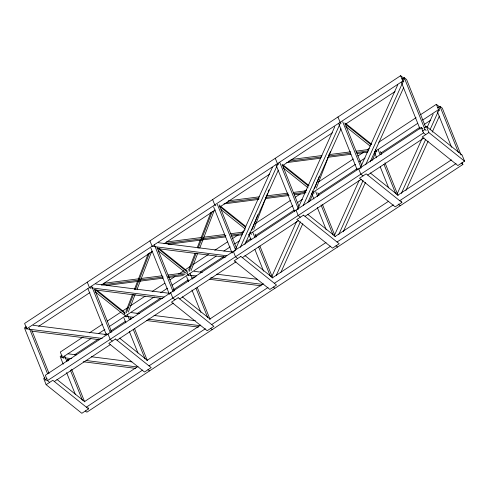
<?xml version="1.0" encoding="UTF-8"?>
<svg xmlns="http://www.w3.org/2000/svg" width="489" height="489" viewBox="0 0 489 489"><rect width="100%" height="100%" fill="white"/><g stroke="black" fill="none" stroke-linecap="round" stroke-linejoin="round"><path stroke-width="0.73" d="M61.785 355.955L61.29 357.361L71.81 358.694M125.911 311.481L132.446 294.531M134.353 289.592L137.623 281.12M138.167 279.708L148.246 253.583M126.431 312.795L133.515 294.433M135.422 289.494L149.591 252.776M128.332 311.994L135.147 294.341M137.054 289.402L151.761 251.273M188.583 270.191L195.117 253.241M197.299 247.593L200.294 239.83M201.113 237.709L210.918 212.293M189.109 271.499L196.187 253.143M198.094 248.204L212.263 211.486M191.01 270.704L197.544 253.76M199.726 248.112L214.158 210.692M251.78 230.209L257.77 214.677M253.681 229.414L267.569 193.406M268.113 191.994L268.932 189.873M314.451 188.919L319.354 176.211M316.352 188.124L330.515 151.407M234.555 251.37L272.428 167.281M240.288 247.416L278.162 163.326M244.861 244.457L278.351 170.099M297.538 209.384L334.788 126.682M303.278 205.429L340.521 122.733M271.511 277.196L296.554 221.603M307.844 202.47L341.022 128.809M276.309 275.331L300.405 221.817M309.482 201.664L313.553 192.629M280.882 272.373L302.789 223.724M359.904 168.784L397.771 84.701M365.638 164.836L404.134 79.359L402.007 78.808M334.183 235.906L359.226 180.313M370.204 161.877L403.694 87.519M338.669 234.732L363.082 180.527M372.16 160.374L376.536 150.643M343.235 231.774L365.46 182.434M396.86 194.616L422.209 138.326M427.215 127.207L433.162 114.004M401.341 193.442L425.754 139.237M430.131 129.506L439.837 107.965L437.71 107.421M405.913 190.484L428.132 141.144M432.203 132.109L439.397 116.125M404.324 78.656L400.632 75.697L24.603 323.437L26.748 328.797L402.777 81.052L403.828 81.901M402.361 78.9L404.238 77.659L406.622 79.566L425.668 127.201M38.668 326.328L89.939 292.544M101.339 285.038L152.617 251.254M164.011 243.748L215.288 209.964M219.72 207.049L269.726 174.096M282.385 165.759L332.398 132.806M345.063 124.463L395.069 91.516M83.099 337.031L60.306 352.049L62.451 357.404L63.503 358.248M89.426 332.862L102.721 324.103M107.152 321.187L121.083 312.006M122.977 310.759L128.045 307.422M130.575 305.753L145.135 296.163M152.103 291.572L164.762 283.229M169.824 279.891L174.891 276.56M178.687 274.054L183.754 270.717M185.655 269.47L190.716 266.132M192.617 264.879L208.442 254.451M214.775 250.282L227.434 241.939M232.495 238.601L238.198 234.848M241.994 232.348L244.524 230.68M255.289 223.589L290.735 200.233M295.167 197.311L300.234 193.98M304.03 191.474L306.566 189.805M318.59 181.884L353.413 158.943M357.844 156.022L363.541 152.268M367.337 149.768L369.238 148.515M378.731 142.262L416.084 117.653M420.516 114.732L436.341 104.31L439.501 106.84M62.036 355.252L60.153 356.487L63.234 364.195M438.065 107.507L439.947 106.272L442.325 108.179L461.096 155.105M62.451 357.404L90.936 338.639M98.533 333.632L104.866 329.458M109.298 326.542L154.243 296.927M160.575 292.758L167.538 288.168M171.969 285.252L216.285 256.053M223.876 251.053L230.209 246.878M234.641 243.962L239.702 240.625M248.565 234.787L292.88 205.588M297.312 202.672L302.373 199.335M311.872 193.076L355.552 164.298M359.348 161.798L365.051 158.045M374.543 151.786L417.588 123.424M422.655 120.092L438.48 109.664L439.538 110.508M74.371 354.941L98.423 339.091M104.756 334.916L106.657 333.669M110.453 331.163L125.649 321.157M137.042 313.651L160.465 298.217M173.124 289.873L188.32 279.867M200.349 271.939L223.773 256.511M245.924 241.914L250.991 238.577M255.423 235.655L294.036 210.215M318.094 194.365L357.343 168.509M380.766 153.075L420.014 127.219M424.446 124.298L430.778 120.129M422.948 128.796L421.365 127.531L45.336 375.271L47.476 380.625L49.585 382.319M44.902 377.759L43.686 378.559L46.143 384.69L81.846 413.303L88.521 408.908L87.977 407.545M424.574 127.623L426.39 126.419L462.099 155.031L464.55 161.162L457.875 165.563L422.172 136.951L428.847 132.556L464.55 161.162M102.225 338.443L25.587 328.755L26.333 326.64L24.45 327.881L45.184 379.715L47.06 378.474M422.465 131.144L424.972 129.493L426.163 130.447M47.476 380.625L423.511 132.886L425.613 134.573M46.143 384.69L52.818 380.295L88.521 408.908M54.334 381.499L110.673 344.378M117.005 340.21L173.344 303.088M179.677 298.92L236.016 261.798M242.348 257.63L298.687 220.508M305.02 216.34L361.359 179.218M367.691 175.05L424.03 137.929M84.206 401.793L138.014 366.347M146.877 360.503L200.686 325.057M209.549 319.213L263.357 283.767M272.22 277.923L326.029 242.477M334.892 236.633L388.7 201.181M397.563 195.343L451.371 159.891M86.345 407.154L142.69 370.032M149.017 365.864L205.362 328.742M211.694 324.568L268.033 287.453M274.366 283.284L330.705 246.163M337.031 241.994L393.376 204.873M399.709 200.698L456.048 163.583M401.879 202.452L395.204 206.853L359.501 178.24L366.175 173.846L401.879 202.452L401.335 201.089M462.099 162.446L462.9 164.451L86.871 412.19L85.294 410.925M290.949 159.536L321.976 155.539M328.785 154.658L350.735 151.828M356.029 151.144L368.895 149.487M288.449 161.242L321.744 156.945M328.553 156.07L350.503 153.24M356.554 152.458L368.663 150.899M286.652 162.605L320.705 158.21M327.514 157.336L350.974 154.31M357.031 153.528L367.624 152.165M228.277 200.826L259.304 196.829M266.114 195.948L288.064 193.118M293.357 192.434L306.224 190.777M226.535 202.434L259.072 198.234M265.882 197.36L288.583 194.433M293.883 193.748L305.992 192.189M223.98 203.895L258.791 199.408M265.6 198.528L289.06 195.502M294.354 194.824L304.953 193.455M166.364 242.018L201.933 237.434M203.442 237.238L224.634 234.506M230.686 233.724L243.553 232.067M164.622 243.626L225.918 235.722M231.211 235.038L242.562 233.577M168.118 244.304L225.631 236.89M231.688 236.108L242.281 234.744M103.692 283.308L139.261 278.724M140.771 278.528L161.963 275.796M168.014 275.014L184.665 272.868M101.944 284.916L163.247 277.012M167.782 276.426L185.19 274.182M106.205 285.497L162.959 278.18M168.259 277.495L183.393 275.545M158.43 242.709L232.813 252.11M152.434 246.364L226.817 255.765M157.067 248.553L225.441 257.202M194.133 271.316L202.397 272.361M216.676 274.164L257.251 279.292M188.137 274.971L196.401 276.016M210.68 277.819L262.526 284.378M192.77 277.165L195.025 277.452M209.304 279.256L261.144 285.808M95.758 283.999L170.141 293.4M90.514 287.752L164.145 297.055M94.395 289.849L162.77 298.492M131.462 312.605L139.726 313.651M154.004 315.454L195.331 320.68M125.465 316.261L133.729 317.306M148.008 319.115L200.606 325.76M130.098 318.455L131.602 318.645M146.627 320.546L198.473 327.098M33.087 325.289L107.47 334.69M31.724 331.139L99.346 339.684M68.038 353.804L76.302 354.849M91.333 356.75L131.908 361.878M86.088 360.497L137.177 366.958M67.427 359.745L68.931 359.935M83.209 361.738L135.801 368.388M461.323 163.185L462.9 164.451M345.497 123.356L371.677 144.334M345.43 124.188L371.017 144.695M345.784 126.559L370.179 146.113M341.157 123.185L340.106 122.342L337.966 116.987M376.866 151.798L375.809 150.954L375.277 149.616M370.265 172.953L398.235 195.368M362.948 175.863L360.839 174.176L358.694 168.821M398.125 204.054L400.228 205.741M283.418 165.123L309.005 185.624M282.159 165.007L308.339 185.985M283.113 167.855L308.101 187.88M278.486 164.481L277.434 163.632L275.289 158.277M314.189 193.088L313.137 192.244L312.599 190.906M307.593 214.249L335.564 236.658M300.27 217.159L298.162 215.466L296.022 210.111M335.98 245.765L337.557 247.031M220.154 205.936L245.741 226.438M220.081 206.774L245.674 227.275M221.034 209.622L245.429 229.17M215.814 205.771L214.763 204.922L212.617 199.567M251.517 234.378L250.466 233.534L249.928 232.196M244.922 255.539L272.893 277.948M237.599 258.449L235.49 256.756L233.351 251.401M273.308 287.055L274.885 288.321M159.267 248.656L187.238 271.065M157.409 248.064L187.758 272.379M158.363 250.912L186.333 273.32M188.852 275.668L187.794 274.824L186.994 272.813M182.25 296.829L210.221 319.238M174.928 299.739L172.825 298.046L170.679 292.691M210.637 328.345L212.214 329.61M96.596 289.946L125.16 312.832M95.337 289.83L125.086 313.669M95.092 291.725L123.656 314.61M90.471 288.351L89.42 287.508L87.274 282.147M126.174 316.958L125.123 316.114L124.053 313.437M119.579 338.119L147.55 360.527M112.256 341.029L110.147 339.335L108.008 333.981M147.959 369.635L149.542 370.9M56.907 379.409L84.878 401.817M45.184 379.715L46.369 380.668M439.947 106.272L458.437 152.501M436.341 104.31L438.48 109.664M437.307 111.547L451.591 147.275M426.39 126.419L428.847 132.556M404.238 77.659L424.972 129.493M400.632 75.697L402.777 81.052M421.365 127.531L423.511 132.886M401.322 82.238L420.088 129.169M380.497 151.572L381.616 154.371M384.977 162.776L397.306 193.595M378.113 149.665L380.075 154.567M383.999 164.371L395.766 193.791M374.354 152.14L376.597 157.745M380.234 166.847L388.639 187.862M344.788 122.959L361.597 164.989M342.691 121.755L361.182 167.984M338.651 123.528L357.141 169.756M317.819 192.862L318.944 195.661M322.581 204.769L334.629 234.885M315.723 191.651L317.685 196.554M321.047 204.964L333.088 235.081M311.682 193.43L313.92 199.035M317.282 207.44L326.249 229.854M282.116 164.249L298.926 206.279M279.739 162.342L298.51 209.274M275.979 164.824L294.745 211.749M255.148 234.152L256.273 236.951M259.916 246.059L272.239 276.878M252.77 232.244L255.013 237.843M258.65 246.951L270.417 276.371M249.011 234.72L250.973 239.622M254.891 249.427L263.577 271.144M219.164 204.842L236.535 248.265M217.348 204.335L235.557 249.861M213.583 206.81L232.073 253.039M193.039 276.841L193.601 278.241M197.244 287.349L209.848 318.865M190.099 273.534L192.342 279.133M195.985 288.241L207.752 317.661M186.621 276.713L188.583 281.615M191.945 290.02L200.906 312.434M157.055 247.532L174.426 290.961M154.396 244.922L173.167 291.854M149.946 240.857L152.091 246.212M150.912 248.1L169.402 294.329M130.086 317.428L130.93 319.531M134.567 328.639L147.177 360.161M127.427 314.824L129.389 319.727M133.308 329.531L145.074 358.95M123.943 318.003L125.905 322.905M129.267 331.31L137.953 353.021M94.664 289.525L111.755 332.251M91.724 286.212L110.214 332.441M87.959 288.693L106.449 334.922M67.696 359.421L68.258 360.821M71.62 369.226L84.505 401.451M64.756 356.114L66.999 361.719M70.361 370.124L82.403 400.24M66.596 372.6L75.282 394.311M31.712 330.112L49.083 373.541M29.334 328.205L47.543 373.73M115.49 339.005L108.815 343.4L144.518 372.013L151.193 367.618L115.49 339.005M178.161 297.715L171.486 302.11L207.189 330.723L213.864 326.322L178.161 297.715M240.832 256.425L234.158 260.82L269.861 289.433L276.536 285.032L240.832 256.425M303.504 215.136L296.829 219.53L332.532 248.143L339.207 243.742L303.504 215.136"/></g></svg>
